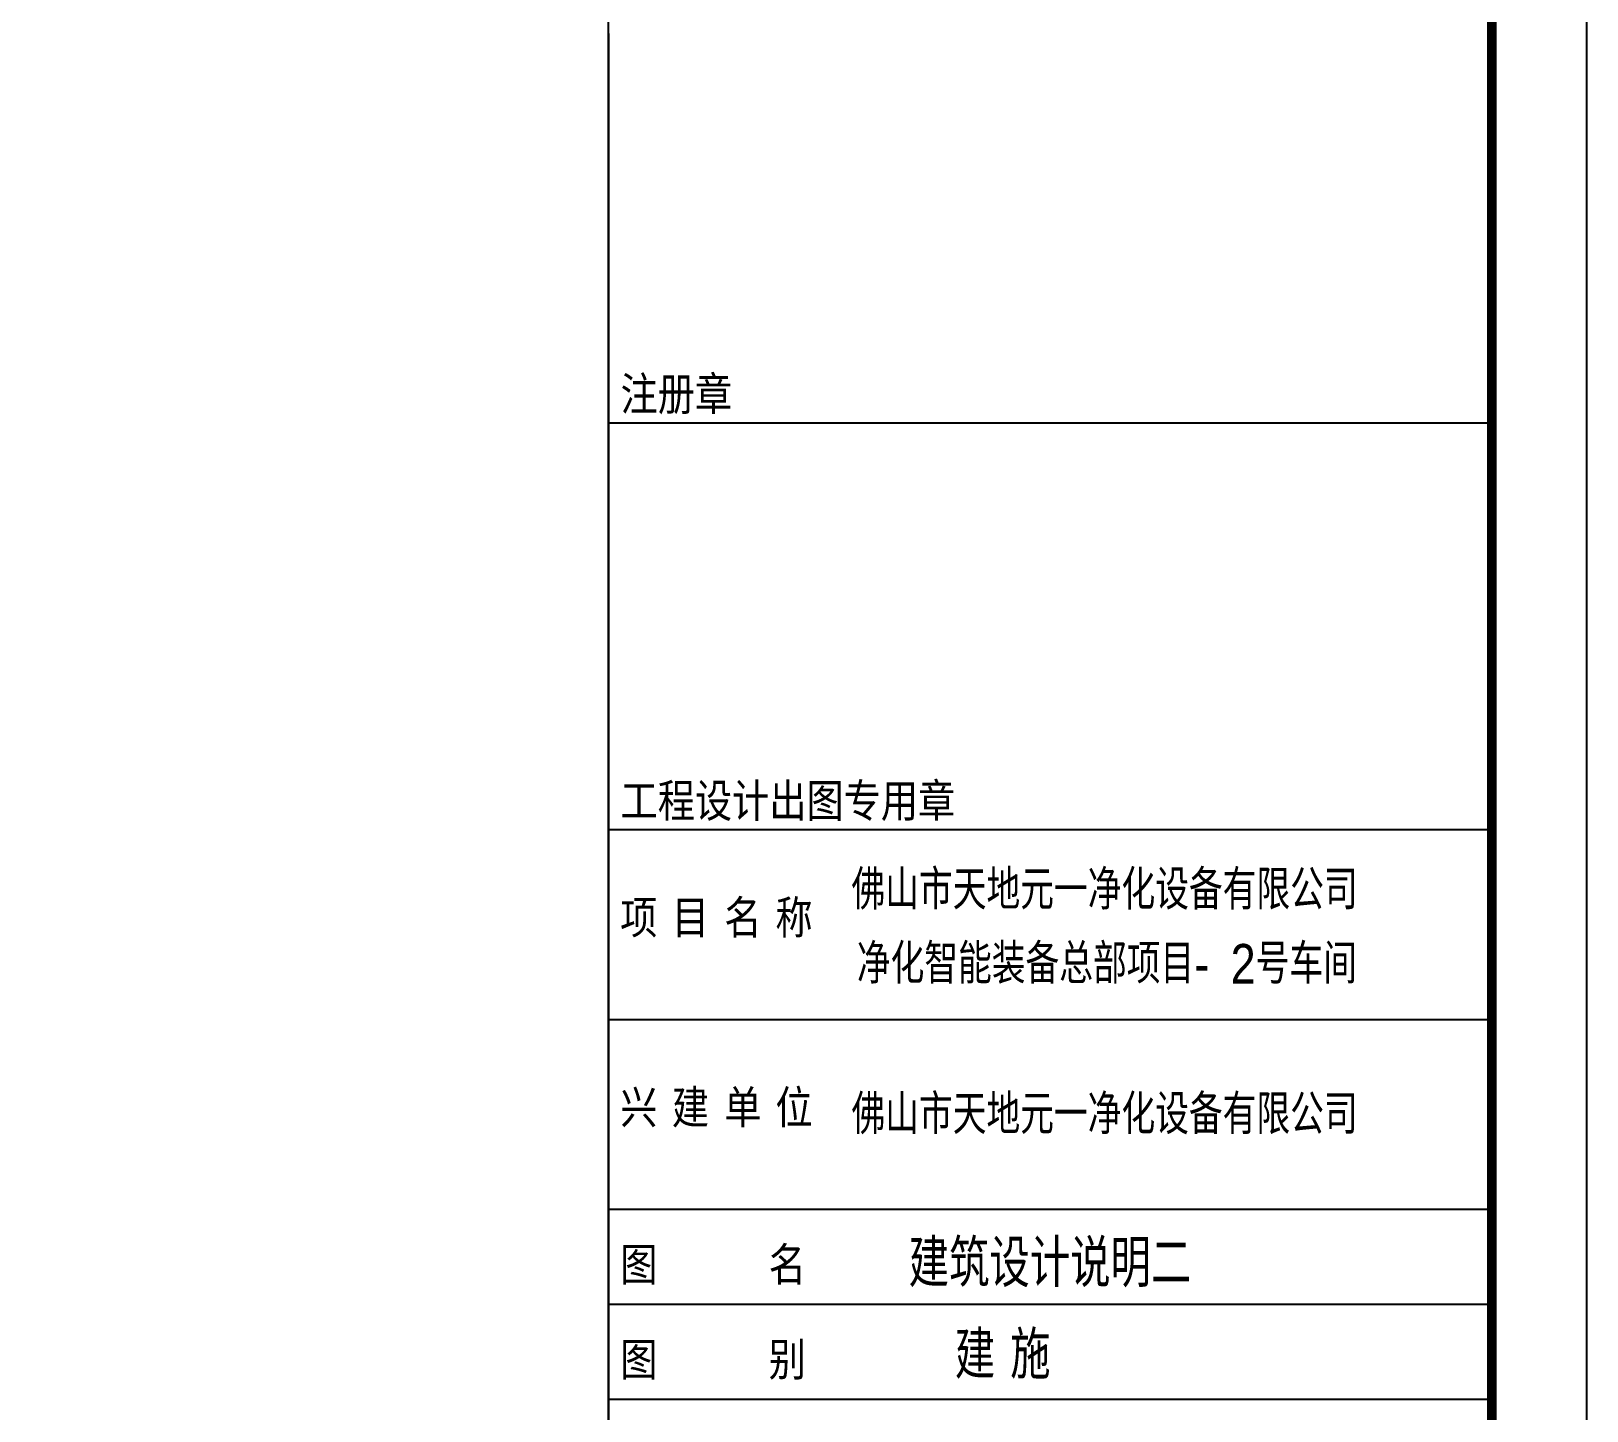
# Model space of a CAD drawing. Extents: x -1041549 to 749950, y -354245 to 17554.
# Drawn here: x -307818 to -291440, y -210237 to -195708 of the extents above; entities that cross this region are included whole.
import ezdxf

# ---------------------------------------------------------------- set-up
doc = ezdxf.new("R2010")
doc.units = 0
doc.header["$LTSCALE"] = 1000
doc.header["$MEASUREMENT"] = 0
for name, color, linetype in [('13', 13, 'Continuous'), ('14', 1, 'Continuous'), ('PUB_TITLE', 4, 'Continuous')]:
    doc.layers.add(name, color=color, linetype=linetype)
doc.styles.add('_HZTXT', font='gs_txt.shx', dxfattribs={"width": 0.8, "bigfont": 'HZTXT.shx'})
doc.styles.add('宋体', font='')
doc.styles.get('宋体').set_extended_font_data('宋体')

# ---------------------------------------------------------------- blocks, each defined once
blk = doc.blocks.new('A$Ce58e362c')
at = {"layer": '14'}
for p, q in [((15730, 44126), (15730, 1076)), ((15730, 37980), (29680, 37980)), ((15730, 31556), (29680, 31556)), ((15730, 28556), (29680, 28556)), ((15730, 25556), (29680, 25556)), ((15730, 24056), (29680, 24056)), ((15730, 22556), (29680, 22556))]:
    blk.add_line(p, q, dxfattribs=at)
blk.add_lwpolyline([(15730, 1076), (15730, 87176)], dxfattribs=at)
at = {"layer": '13', "color": 7, "style": '_HZTXT', "width": 0.85}
for s, height, p in [('佛山市天地元一净化设备有限公司', 626.86, (19568, 30290)), ('净化智能装备总部项目-', 626.86, (19652, 29121)), ('2号车间', 626.9, (25554, 29120)), ('佛山市天地元一净化设备有限公司', 626.86, (19568, 26743)), ('建 施', 750, (21199, 22880, 37267))]:
    blk.add_text(s, height=height, dxfattribs=at).set_placement(p)
at = {"layer": '14', "style": '宋体', "width": 0.82}
for s, p in [('注册章', (15921, 38174)), ('工程设计出图专用章', (15921, 31749)), ('项', (15916, 29905)), ('目', (16731, 29905)), ('名', (17559, 29905)), ('称', (18367, 29905)), ('兴', (15916, 26905)), ('建', (16731, 26905)), ('单', (17559, 26905)), ('位', (18367, 26905)), ('图      名', (15916, 24424)), ('图      别', (15916, 22924))]:
    blk.add_text(s, height=525, dxfattribs=at).set_placement(p)

msp = doc.modelspace()

# ---------------------------------------------------------------- linework, layer by layer
for points in [[(-375540.3, -225434.3), (-291440.3, -225434.3), (-291440.3, -166034.3), (-375540.3, -166034.3)], [(-292440.3, -167034.3), (-373040.3, -167034.3), (-373040.3, -224434.3), (-292440.3, -224434.3)]]:
    msp.add_lwpolyline(points, close=True)
at = {"layer": 'PUB_TITLE'}
msp.add_lwpolyline([(-375540.3, -225434.3), (-291440.3, -225434.3), (-291440.3, -166034.3), (-375540.3, -166034.3)], close=True, dxfattribs=at)
msp.add_lwpolyline([(-375540.3, -225434.3), (-291440.3, -225434.3), (-291440.3, -166034.3), (-375540.3, -166034.3)], close=True, dxfattribs=at)
at = {"layer": 'PUB_TITLE', "const_width": 100}
msp.add_lwpolyline([(-373040.3, -224434.3), (-292440.3, -224434.3), (-292440.3, -167034.3), (-373040.3, -167034.3)], close=True, dxfattribs=at)
msp.add_lwpolyline([(-373040.3, -224434.3), (-292440.3, -224434.3), (-292440.3, -167034.3), (-373040.3, -167034.3)], close=True, dxfattribs=at)

# ---------------------------------------------------------------- block references
at = {"xscale": 0.6666666666666666, "yscale": 0.6666666666666666, "zscale": 0.6666666666666666}
msp.add_blockref('A$Ce58e362c', (-312226.9, -225151.3), dxfattribs=at)

# ---------------------------------------------------------------- texts
at = {"layer": '13', "color": 7, "style": '_HZTXT', "width": 0.85}
msp.add_text('建筑设计说明二', height=500, dxfattribs=at).set_placement((-298579.7, -208932.4))

doc.saveas('drawing.dxf')
